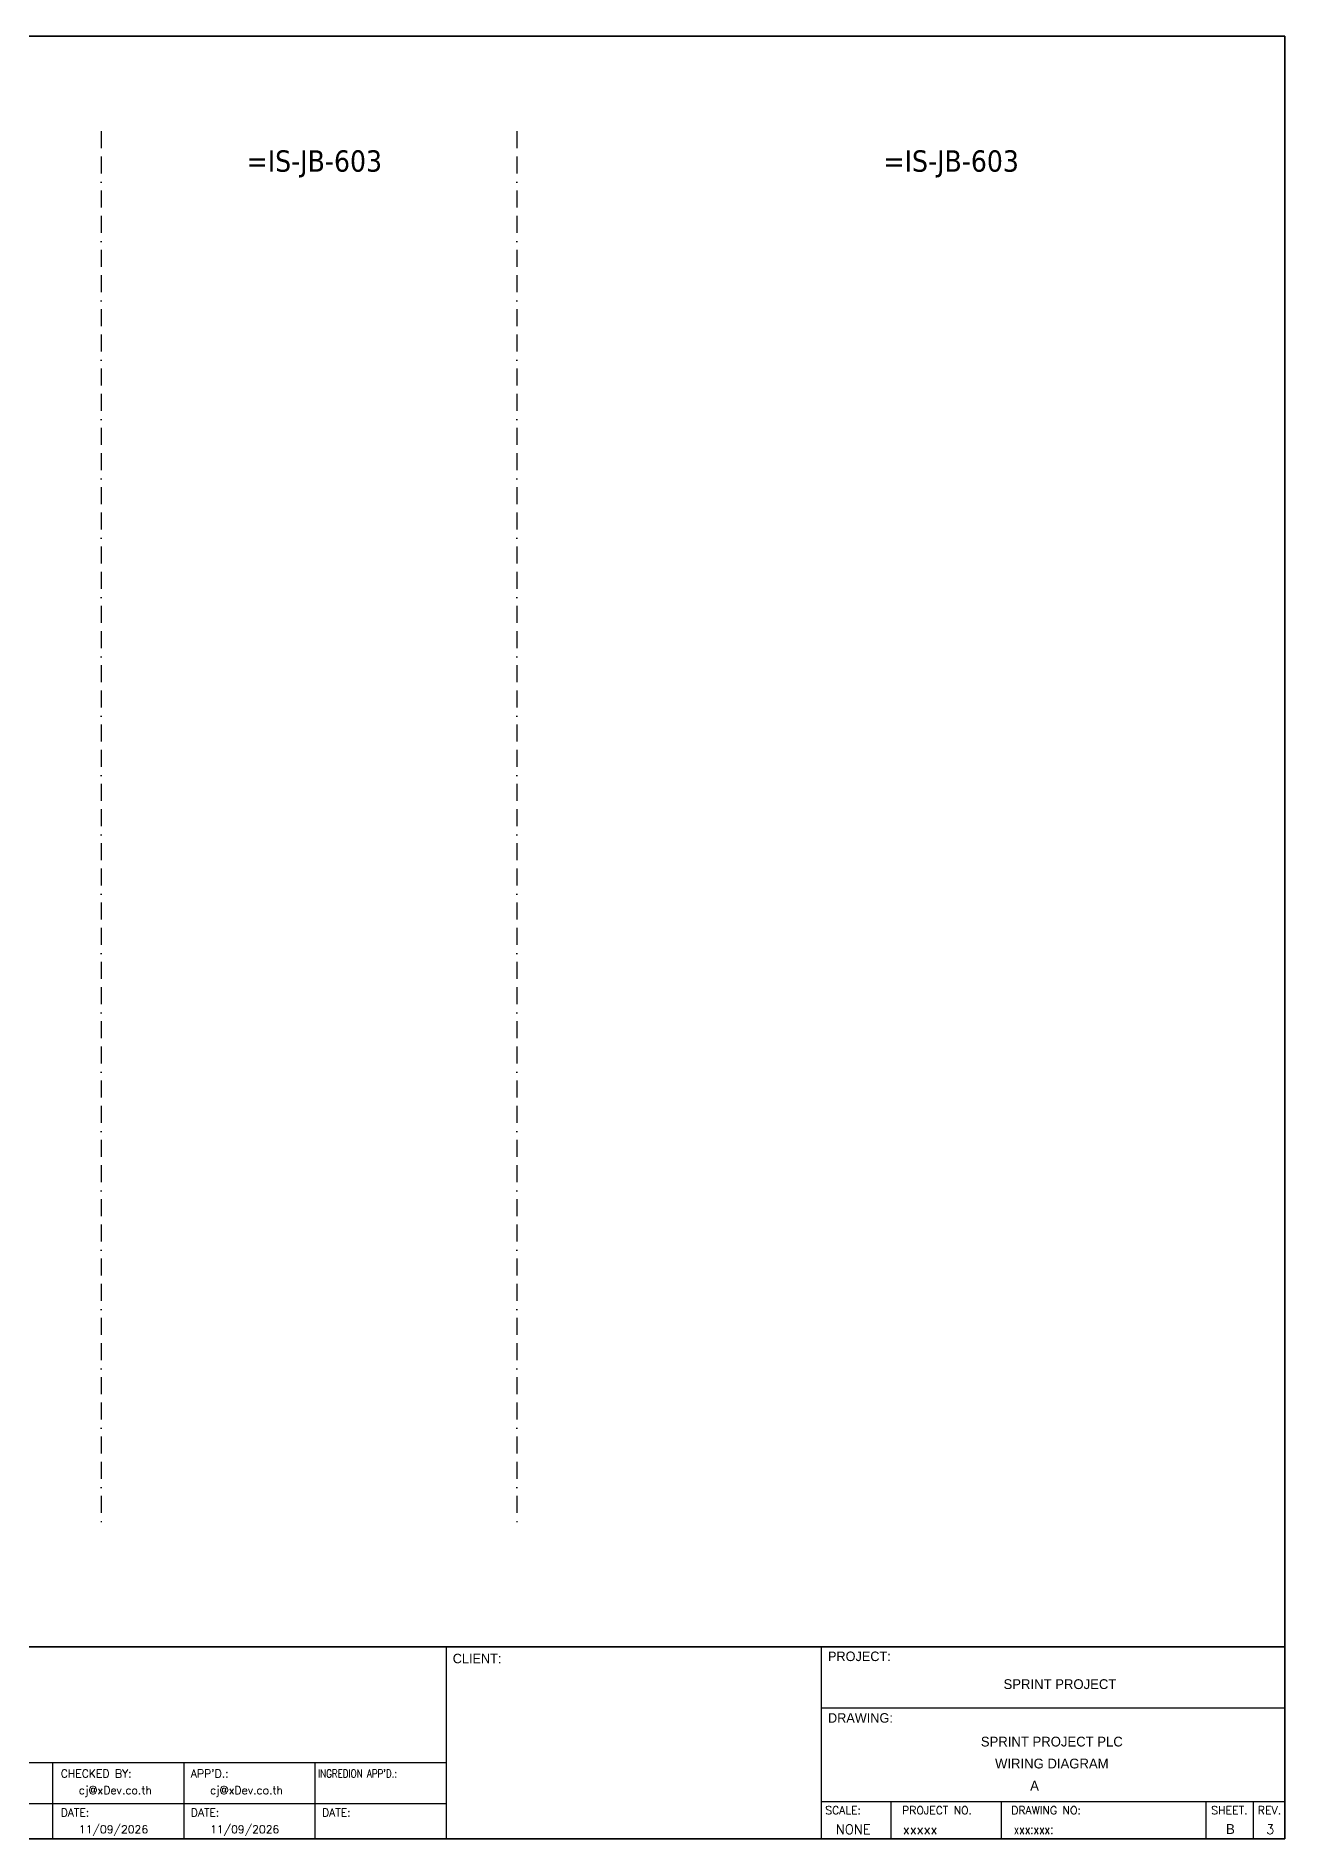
# Model space of a CAD drawing. Header units: millimetres. Extents: x 0 to 66793, y 0 to 2820.
# Drawn here: x 35567 to 37440, y 0 to 2704 of the extents above; entities that cross this region are included whole.
import ezdxf
from ezdxf.enums import TextEntityAlignment as Align

# ---------------------------------------------------------------- set-up
doc = ezdxf.new("R2010")
doc.units = ezdxf.units.MM
doc.linetypes.add('BORDERX2', pattern=[88.9, 25.4, -12.7, 25.4, -12.7, 0, -12.7])
for name, color, linetype in [('GT_1', 9, 'Continuous'), ('HELPPOINT', 7, 'Continuous'), ('MEMBER', 7, 'Continuous'), ('x01001-FrameArea', 2, 'BORDERX2')]:
    doc.layers.add(name, color=color, linetype=linetype)
doc.styles.add('HTX11', font='O8111901')
doc.styles.add('ROMANS', font='romans.shx', dxfattribs={"width": 0.85, "height": 25})
doc.styles.add('Tahoma', font='')
doc.styles.get('Tahoma').set_extended_font_data('Tahoma')

msp = doc.modelspace()

# ---------------------------------------------------------------- linework, layer by layer
at = {"color": 4}
for p, q in [((36848.7, 56.1), (36848.7, 0)), ((37014, 56.1), (37014, 0))]:
    msp.add_line(p, q, dxfattribs=at)
at = {"color": 4, "ltscale": 0.5}
for p, q in [((37321.1, 56.1), (37321.1, 0)), ((37321.1, 56.1), (37321.1, 0)), ((37392.3, 56.1), (37392.3, 0)), ((37392.3, 56.1), (37392.3, 0))]:
    msp.add_line(p, q, dxfattribs=at)
at = {"layer": 'GT_1', "color": 4}
for p, q in [((36182.2, 0), (36182.2, 288.2)), ((36744.5, 0), (36744.5, 288.2)), ((36744.5, 0), (36744.5, 288.2)), ((36744.5, 0), (36744.5, 288.2)), ((36182.2, 114.3), (35395.2, 114.3)), ((35592, 0), (35592, 114.3)), ((35788.7, 0), (35788.7, 114.3)), ((35985.5, 0), (35985.5, 114.3)), ((36744.5, 56.1), (37439.7, 56.1)), ((36182.2, 52.9), (35395.2, 52.9))]:
    msp.add_line(p, q, dxfattribs=at)
at = {"layer": 'HELPPOINT', "color": 4, "lineweight": 35}
for p, q in [((33546.4, 2704.2), (37439.7, 2704.2)), ((33546.4, 2704.2), (37439.7, 2704.2)), ((37439.7, 2704.2), (37439.7, 0)), ((37439.7, 2704.2), (37439.7, 0)), ((37439.7, 0), (33546.4, 0)), ((37439.7, 0), (33546.4, 0))]:
    msp.add_line(p, q, dxfattribs=at)
at = {"layer": 'HELPPOINT', "color": 4}
for p, q in [((36744.5, 196.6), (37439.7, 196.6)), ((36744.5, 196.6), (37439.7, 196.6)), ((36744.5, 56.1), (37439.7, 56.1))]:
    msp.add_line(p, q, dxfattribs=at)
at = {"layer": 'MEMBER', "color": 4, "lineweight": 35}
msp.add_line((33546.4, 288.2), (37439.7, 288.2), dxfattribs=at)
msp.add_line((33546.4, 288.2), (37439.7, 288.2), dxfattribs=at)
at = {"layer": 'MEMBER', "color": 4}
for p, q in [((36744.5, 196.6), (37439.7, 196.6)), ((36744.5, 196.6), (37439.7, 196.6)), ((36744.5, 56.1), (37439.7, 56.1)), ((36744.5, 56.1), (37439.7, 56.1))]:
    msp.add_line(p, q, dxfattribs=at)
at = {"layer": 'x01001-FrameArea'}
for p, q in [((35664.6, 2561.5), (35664.6, 475)), ((36287.7, 2561.5), (36287.7, 475))]:
    msp.add_line(p, q, dxfattribs=at)

# ---------------------------------------------------------------- texts
at = {"color": 2, "style": 'Tahoma'}
for p in [(35984.1, 2516.8), (36939.2, 2516.8)]:
    msp.add_text('=IS-JB-603', height=32, dxfattribs=at).set_placement(p, align=Align.MIDDLE_CENTER)
at = {"color": 4, "ltscale": 100, "style": 'HTX11'}
for s, p in [('SPRINT PROJECT', (37102.3, 232.2)), ('SPRINT PROJECT PLC', (37090.1, 146)), ('WIRING DIAGRAM', (37090.1, 113.1))]:
    msp.add_text(s, height=14.693, dxfattribs=at).set_placement(p, align=Align.MIDDLE_CENTER)
at = {"style": 'HTX11'}
for tag, text, height, p in [('A', 'A', 14.8, (37064.2, 79.8)), ('B', 'CHASSIS C4 SLOT 5', 14.821, (37358, 14.9))]:
    msp.add_attdef(tag, text=text, height=height, dxfattribs=at).set_placement(p, align=Align.MIDDLE_CENTER)
at = {"layer": 'GT_1', "color": 4, "style": 'HTX11'}
for s, p in [('CLIENT:', (36191.7, 263.5)), ('PROJECT:', (36754.4, 266.8)), ('DRAWING:', (36754.4, 174.4))]:
    msp.add_text(s, height=14.25, dxfattribs=at).set_placement(p)
at = {"layer": 'MEMBER', "color": 4, "ltscale": 0.8, "style": 'ROMANS'}
for s, height, p in [('CHECKED BY:', 11.875, (35603.7, 92.1)), ("APP'D.:", 11.88, (35798.9, 92.1)), ('cj@xDev.co.th', 11.875, (35631, 67.2)), ('cj@xDev.co.th', 11.875, (35827.7, 67.2)), ('DATE:', 11.88, (35603.7, 33.6)), ('DATE:', 11.88, (35798.9, 33.6)), ('DATE:', 11.88, (35995.7, 33.6)), ('SCALE:', 11.88, (36750.4, 37.1)), ('PROJECT NO.', 11.875, (36865.6, 37.1)), ('DRAWING NO:', 11.875, (37029.3, 37.1)), ('SHEET.', 12, (37329.1, 37.1)), ('REV.', 12, (37399, 37.1)), ('11/09/2026', 11.88, (35631, 8.5)), ('11/09/2026', 11.88, (35827.7, 8.5)), ('NONE', 14.23, (36766.4, 7.3)), ('xxxxx', 14.23, (36866.8, 7.3))]:
    msp.add_text(s, height=height, dxfattribs=at).set_placement(p)
at = {"layer": 'MEMBER', "color": 4, "ltscale": 0.8, "style": 'ROMANS', "width": 0.8}
for s, height, p in [("INGREDION APP'D.:", 11.875, (35989.7, 92.1)), ('xxx:xxx:', 14.23, (37033, 7.3))]:
    msp.add_text(s, height=height, dxfattribs=at).set_placement(p)
at = {"layer": 'MEMBER', "color": 4, "ltscale": 0.8, "style": 'ROMANS'}
msp.add_text('3', height=14.2, dxfattribs=at).set_placement((37417.6, 7.3), align=Align.CENTER)

doc.saveas('drawing.dxf')
